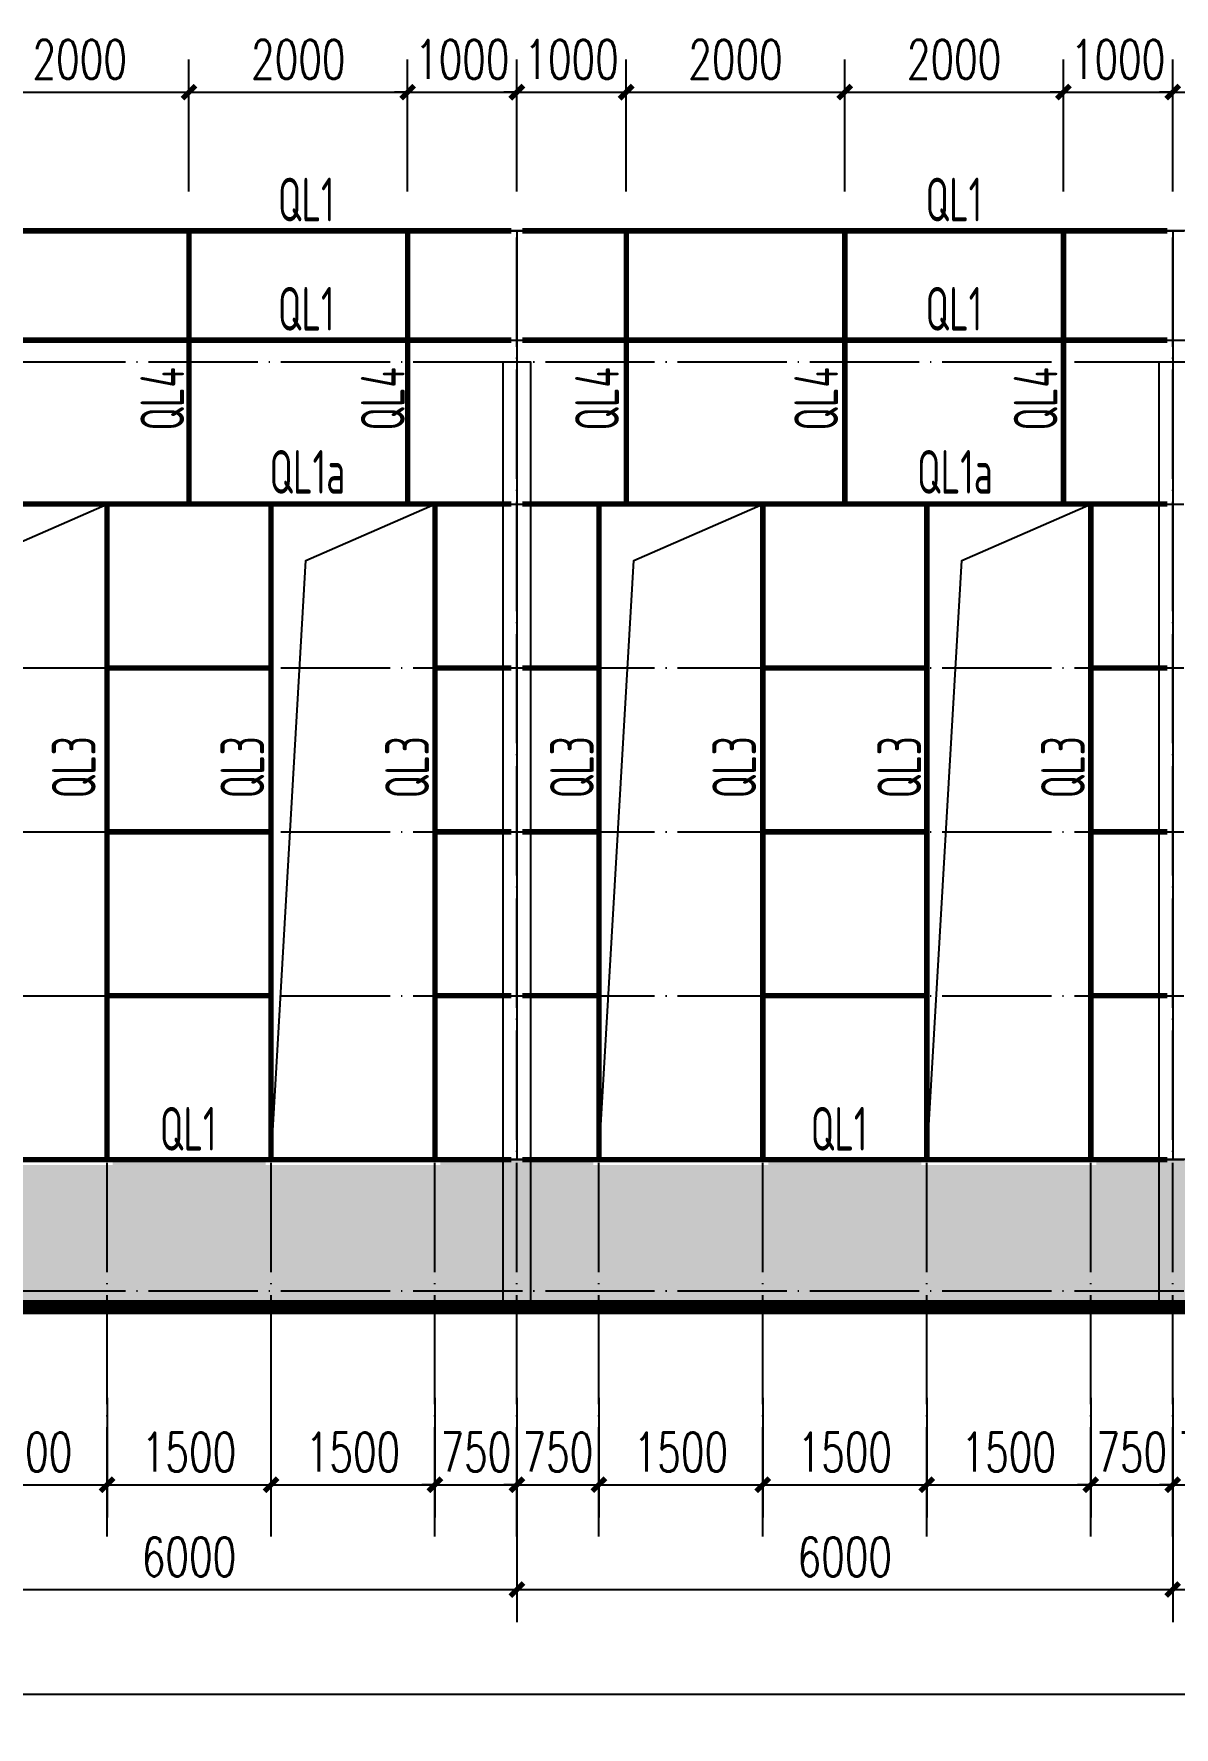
# Model space of a CAD drawing. Extents: x 14207793 to 14719554, y -1675802 to -1228715.
# Drawn here: x 14311356 to 14321788, y -1511252 to -1495755 of the extents above; entities that cross this region are included whole.
import ezdxf

# ---------------------------------------------------------------- set-up
doc = ezdxf.new("R2010")
doc.units = 0
doc.header["$LTSCALE"] = 500
doc.header["$MEASUREMENT"] = 0
doc.linetypes.add('DOTE', pattern=[2.42, 2, -0.2, 0.02, -0.2])
doc.layers.get('0').update_dxf_attribs({"linetype": 'CONTINUOUS'})
doc.layers.get('DEFPOINTS').update_dxf_attribs({"color": 140, "linetype": 'CONTINUOUS'})
for name, color, linetype in [('AXIS', 3, 'CONTINUOUS'), ('DOTE', 8, 'DOTE'), ('LAYER1', 150, 'CONTINUOUS'), ('PUB_DIM', 3, 'CONTINUOUS')]:
    doc.layers.add(name, color=color, linetype=linetype)
doc.styles.add('_TCH_DIM_T3', font='SIMPLEX', dxfattribs={"width": 0.705882, "bigfont": 'GBCBIG'})
doc.styles.add('TSSD_REIN', font='Tssdeng.shx', dxfattribs={"width": 0.65, "bigfont": 'hztxt.shx'})
doc.dimstyles.new('_TCH_ARCH&&120', dxfattribs={"dimtxt": 357, "dimasz": 120, "dimexe": 300, "dimexo": 360, "dimgap": 120, "dimtad": 1, "dimdec": 0, "dimzin": 0, "dimdsep": 46, "dimtxsty": '_TCH_DIM_T3', "dimblk": 'ARCHTICK', "dimcen": 0.09, "dimclrt": 7, "dimazin": 2, "dimtfac": 1, "dimtdec": 0, "dimtix": 1, "dimtmove": 2, "dimatfit": 3, "dimfxl": 0, "dimtolj": 1, "dimtzin": 0, "dimarcsym": 0})

# ---------------------------------------------------------------- blocks, each defined once
blk = doc.blocks.new('_ArchTick')
at = {"color": 0, "linetype": 'ByBlock', "const_width": 0.4}
blk.add_lwpolyline([(-0.5, -0.5), (0.5, 0.5)], dxfattribs=at)
blk = doc.blocks.new('*D333')
at = {"layer": 'AXIS', "color": 0, "lineweight": -2}
for p, q in [((14217375, -1509819), (14217375, -1511252)), ((14327775, -1509872), (14327775, -1511252)), ((14217375, -1510952), (14327775, -1510952))]:
    blk.add_line(p, q, dxfattribs=at)
at = {"layer": 'DEFPOINTS', "color": 0}
for p in [(14217375, -1509459), (14327775, -1509512), (14327775, -1510952)]:
    blk.add_point(p, dxfattribs=at)
at = {"layer": 'AXIS', "color": 0, "lineweight": -2, "xscale": 120, "yscale": 120, "zscale": 120, "rotation": 180}
blk.add_blockref('_ArchTick', (14217375, -1510952), dxfattribs=at)
at = {"layer": 'AXIS', "color": 0, "lineweight": -2, "xscale": 120, "yscale": 120, "zscale": 120}
blk.add_blockref('_ArchTick', (14327775, -1510952), dxfattribs=at)
at = {"layer": 'AXIS', "color": 7, "insert": (14272575, -1510654), "char_height": 357, "attachment_point": 5, "style": '_TCH_DIM_T3'}
blk.add_mtext('\\A1;110400', dxfattribs=at)
blk = doc.blocks.new('*D365')
at = {"layer": 'AXIS', "color": 0, "lineweight": -2}
for p, q in [((14309775, -1508626), (14309775, -1510293)), ((14315775, -1509073), (14315775, -1510293)), ((14309775, -1509993), (14315775, -1509993))]:
    blk.add_line(p, q, dxfattribs=at)
at = {"layer": 'DEFPOINTS', "color": 0}
for p in [(14309775, -1508266), (14315775, -1508713), (14315775, -1509993)]:
    blk.add_point(p, dxfattribs=at)
at = {"layer": 'AXIS', "color": 0, "lineweight": -2, "xscale": 120, "yscale": 120, "zscale": 120, "rotation": 180}
blk.add_blockref('_ArchTick', (14309775, -1509993), dxfattribs=at)
at = {"layer": 'AXIS', "color": 0, "lineweight": -2, "xscale": 120, "yscale": 120, "zscale": 120}
blk.add_blockref('_ArchTick', (14315775, -1509993), dxfattribs=at)
at = {"layer": 'AXIS', "color": 7, "insert": (14312775, -1509694), "char_height": 357, "attachment_point": 5, "style": '_TCH_DIM_T3'}
blk.add_mtext('\\A1;6000', dxfattribs=at)
blk = doc.blocks.new('*D366')
at = {"layer": 'AXIS', "color": 0, "lineweight": -2}
for p, q in [((14315775, -1508626), (14315775, -1510293)), ((14321775, -1509073), (14321775, -1510293)), ((14315775, -1509993), (14321775, -1509993))]:
    blk.add_line(p, q, dxfattribs=at)
at = {"layer": 'DEFPOINTS', "color": 0}
for p in [(14315775, -1508266), (14321775, -1508713), (14321775, -1509993)]:
    blk.add_point(p, dxfattribs=at)
at = {"layer": 'AXIS', "color": 0, "lineweight": -2, "xscale": 120, "yscale": 120, "zscale": 120, "rotation": 180}
blk.add_blockref('_ArchTick', (14315775, -1509993), dxfattribs=at)
at = {"layer": 'AXIS', "color": 0, "lineweight": -2, "xscale": 120, "yscale": 120, "zscale": 120}
blk.add_blockref('_ArchTick', (14321775, -1509993), dxfattribs=at)
at = {"layer": 'AXIS', "color": 7, "insert": (14318775, -1509694), "char_height": 357, "attachment_point": 5, "style": '_TCH_DIM_T3'}
blk.add_mtext('\\A1;6000', dxfattribs=at)
blk = doc.blocks.new('*D367')
at = {"layer": 'AXIS', "color": 0, "lineweight": -2}
for p, q in [((14321775, -1508626), (14321775, -1510293)), ((14327775, -1509073), (14327775, -1510293)), ((14321775, -1509993), (14327775, -1509993))]:
    blk.add_line(p, q, dxfattribs=at)
at = {"layer": 'DEFPOINTS', "color": 0}
for p in [(14321775, -1508266), (14327775, -1508713), (14327775, -1509993)]:
    blk.add_point(p, dxfattribs=at)
at = {"layer": 'AXIS', "color": 0, "lineweight": -2, "xscale": 120, "yscale": 120, "zscale": 120, "rotation": 180}
blk.add_blockref('_ArchTick', (14321775, -1509993), dxfattribs=at)
at = {"layer": 'AXIS', "color": 0, "lineweight": -2, "xscale": 120, "yscale": 120, "zscale": 120}
blk.add_blockref('_ArchTick', (14327775, -1509993), dxfattribs=at)
at = {"layer": 'AXIS', "color": 7, "insert": (14324775, -1509694), "char_height": 357, "attachment_point": 5, "style": '_TCH_DIM_T3'}
blk.add_mtext('\\A1;6000', dxfattribs=at)
blk = doc.blocks.new('*D421')
at = {"layer": 'AXIS', "color": 0, "lineweight": -2}
for p, q in [((14310525, -1508238), (14310525, -1509334)), ((14312025, -1508258), (14312025, -1509334)), ((14310525, -1509034), (14312025, -1509034))]:
    blk.add_line(p, q, dxfattribs=at)
at = {"layer": 'DEFPOINTS', "color": 0}
for p in [(14310525, -1507878), (14312025, -1507898), (14312025, -1509034)]:
    blk.add_point(p, dxfattribs=at)
at = {"layer": 'AXIS', "color": 0, "lineweight": -2, "xscale": 120, "yscale": 120, "zscale": 120, "rotation": 180}
blk.add_blockref('_ArchTick', (14310525, -1509034), dxfattribs=at)
at = {"layer": 'AXIS', "color": 0, "lineweight": -2, "xscale": 120, "yscale": 120, "zscale": 120}
blk.add_blockref('_ArchTick', (14312025, -1509034), dxfattribs=at)
at = {"layer": 'AXIS', "color": 7, "insert": (14311275, -1508735), "char_height": 357, "attachment_point": 5, "style": '_TCH_DIM_T3'}
blk.add_mtext('\\A1;1500', dxfattribs=at)
blk = doc.blocks.new('*D422')
at = {"layer": 'AXIS', "color": 0, "lineweight": -2}
for p, q in [((14312025, -1508238), (14312025, -1509334)), ((14313525, -1508258), (14313525, -1509334)), ((14312025, -1509034), (14313525, -1509034))]:
    blk.add_line(p, q, dxfattribs=at)
at = {"layer": 'DEFPOINTS', "color": 0}
for p in [(14312025, -1507878), (14313525, -1507898), (14313525, -1509034)]:
    blk.add_point(p, dxfattribs=at)
at = {"layer": 'AXIS', "color": 0, "lineweight": -2, "xscale": 120, "yscale": 120, "zscale": 120, "rotation": 180}
blk.add_blockref('_ArchTick', (14312025, -1509034), dxfattribs=at)
at = {"layer": 'AXIS', "color": 0, "lineweight": -2, "xscale": 120, "yscale": 120, "zscale": 120}
blk.add_blockref('_ArchTick', (14313525, -1509034), dxfattribs=at)
at = {"layer": 'AXIS', "color": 7, "insert": (14312775, -1508735), "char_height": 357, "attachment_point": 5, "style": '_TCH_DIM_T3'}
blk.add_mtext('\\A1;1500', dxfattribs=at)
blk = doc.blocks.new('*D423')
at = {"layer": 'AXIS', "color": 0, "lineweight": -2}
for p, q in [((14313525, -1508238), (14313525, -1509334)), ((14315025, -1508258), (14315025, -1509334)), ((14313525, -1509034), (14315025, -1509034))]:
    blk.add_line(p, q, dxfattribs=at)
at = {"layer": 'DEFPOINTS', "color": 0}
for p in [(14313525, -1507878), (14315025, -1507898), (14315025, -1509034)]:
    blk.add_point(p, dxfattribs=at)
at = {"layer": 'AXIS', "color": 0, "lineweight": -2, "xscale": 120, "yscale": 120, "zscale": 120, "rotation": 180}
blk.add_blockref('_ArchTick', (14313525, -1509034), dxfattribs=at)
at = {"layer": 'AXIS', "color": 0, "lineweight": -2, "xscale": 120, "yscale": 120, "zscale": 120}
blk.add_blockref('_ArchTick', (14315025, -1509034), dxfattribs=at)
at = {"layer": 'AXIS', "color": 7, "insert": (14314275, -1508735), "char_height": 357, "attachment_point": 5, "style": '_TCH_DIM_T3'}
blk.add_mtext('\\A1;1500', dxfattribs=at)
blk = doc.blocks.new('*D424')
at = {"layer": 'AXIS', "color": 0, "lineweight": -2}
for p, q in [((14315025, -1508238), (14315025, -1509334)), ((14315775, -1508258), (14315775, -1509334)), ((14315025, -1509034), (14314905, -1509034)), ((14315025, -1509034), (14315775, -1509034)), ((14315775, -1509034), (14315895, -1509034))]:
    blk.add_line(p, q, dxfattribs=at)
at = {"layer": 'DEFPOINTS', "color": 0}
for p in [(14315025, -1507878), (14315775, -1507898), (14315775, -1509034)]:
    blk.add_point(p, dxfattribs=at)
at = {"layer": 'AXIS', "color": 0, "lineweight": -2, "xscale": 120, "yscale": 120, "zscale": 120}
blk.add_blockref('_ArchTick', (14315025, -1509034), dxfattribs=at)
at = {"layer": 'AXIS', "color": 0, "lineweight": -2, "xscale": 120, "yscale": 120, "zscale": 120, "rotation": 180}
blk.add_blockref('_ArchTick', (14315775, -1509034), dxfattribs=at)
at = {"layer": 'AXIS', "color": 7, "insert": (14315400, -1508735), "char_height": 357, "attachment_point": 5, "style": '_TCH_DIM_T3'}
blk.add_mtext('\\A1;750', dxfattribs=at)
blk = doc.blocks.new('*D425')
at = {"layer": 'AXIS', "color": 0, "lineweight": -2}
for p, q in [((14316525, -1508238), (14316525, -1509334)), ((14318025, -1508258), (14318025, -1509334)), ((14316525, -1509034), (14318025, -1509034))]:
    blk.add_line(p, q, dxfattribs=at)
at = {"layer": 'DEFPOINTS', "color": 0}
for p in [(14316525, -1507878), (14318025, -1507898), (14318025, -1509034)]:
    blk.add_point(p, dxfattribs=at)
at = {"layer": 'AXIS', "color": 0, "lineweight": -2, "xscale": 120, "yscale": 120, "zscale": 120, "rotation": 180}
blk.add_blockref('_ArchTick', (14316525, -1509034), dxfattribs=at)
at = {"layer": 'AXIS', "color": 0, "lineweight": -2, "xscale": 120, "yscale": 120, "zscale": 120}
blk.add_blockref('_ArchTick', (14318025, -1509034), dxfattribs=at)
at = {"layer": 'AXIS', "color": 7, "insert": (14317275, -1508735), "char_height": 357, "attachment_point": 5, "style": '_TCH_DIM_T3'}
blk.add_mtext('\\A1;1500', dxfattribs=at)
blk = doc.blocks.new('*D426')
at = {"layer": 'AXIS', "color": 0, "lineweight": -2}
for p, q in [((14318025, -1508238), (14318025, -1509334)), ((14319525, -1508258), (14319525, -1509334)), ((14318025, -1509034), (14319525, -1509034))]:
    blk.add_line(p, q, dxfattribs=at)
at = {"layer": 'DEFPOINTS', "color": 0}
for p in [(14318025, -1507878), (14319525, -1507898), (14319525, -1509034)]:
    blk.add_point(p, dxfattribs=at)
at = {"layer": 'AXIS', "color": 0, "lineweight": -2, "xscale": 120, "yscale": 120, "zscale": 120, "rotation": 180}
blk.add_blockref('_ArchTick', (14318025, -1509034), dxfattribs=at)
at = {"layer": 'AXIS', "color": 0, "lineweight": -2, "xscale": 120, "yscale": 120, "zscale": 120}
blk.add_blockref('_ArchTick', (14319525, -1509034), dxfattribs=at)
at = {"layer": 'AXIS', "color": 7, "insert": (14318775, -1508735), "char_height": 357, "attachment_point": 5, "style": '_TCH_DIM_T3'}
blk.add_mtext('\\A1;1500', dxfattribs=at)
blk = doc.blocks.new('*D427')
at = {"layer": 'AXIS', "color": 0, "lineweight": -2}
for p, q in [((14319525, -1508238), (14319525, -1509334)), ((14321025, -1508258), (14321025, -1509334)), ((14319525, -1509034), (14321025, -1509034))]:
    blk.add_line(p, q, dxfattribs=at)
at = {"layer": 'DEFPOINTS', "color": 0}
for p in [(14319525, -1507878), (14321025, -1507898), (14321025, -1509034)]:
    blk.add_point(p, dxfattribs=at)
at = {"layer": 'AXIS', "color": 0, "lineweight": -2, "xscale": 120, "yscale": 120, "zscale": 120, "rotation": 180}
blk.add_blockref('_ArchTick', (14319525, -1509034), dxfattribs=at)
at = {"layer": 'AXIS', "color": 0, "lineweight": -2, "xscale": 120, "yscale": 120, "zscale": 120}
blk.add_blockref('_ArchTick', (14321025, -1509034), dxfattribs=at)
at = {"layer": 'AXIS', "color": 7, "insert": (14320275, -1508735), "char_height": 357, "attachment_point": 5, "style": '_TCH_DIM_T3'}
blk.add_mtext('\\A1;1500', dxfattribs=at)
blk = doc.blocks.new('*D428')
at = {"layer": 'AXIS', "color": 0, "lineweight": -2}
for p, q in [((14321025, -1508238), (14321025, -1509334)), ((14321775, -1508258), (14321775, -1509334)), ((14321025, -1509034), (14320905, -1509034)), ((14321025, -1509034), (14321775, -1509034)), ((14321775, -1509034), (14321895, -1509034))]:
    blk.add_line(p, q, dxfattribs=at)
at = {"layer": 'DEFPOINTS', "color": 0}
for p in [(14321025, -1507878), (14321775, -1507898), (14321775, -1509034)]:
    blk.add_point(p, dxfattribs=at)
at = {"layer": 'AXIS', "color": 0, "lineweight": -2, "xscale": 120, "yscale": 120, "zscale": 120}
blk.add_blockref('_ArchTick', (14321025, -1509034), dxfattribs=at)
at = {"layer": 'AXIS', "color": 0, "lineweight": -2, "xscale": 120, "yscale": 120, "zscale": 120, "rotation": 180}
blk.add_blockref('_ArchTick', (14321775, -1509034), dxfattribs=at)
at = {"layer": 'AXIS', "color": 7, "insert": (14321400, -1508735), "char_height": 357, "attachment_point": 5, "style": '_TCH_DIM_T3'}
blk.add_mtext('\\A1;750', dxfattribs=at)
blk = doc.blocks.new('*D433')
at = {"layer": 'AXIS', "color": 0, "lineweight": -2}
for p, q in [((14321775, -1508238), (14321775, -1509334)), ((14322525, -1508258), (14322525, -1509334)), ((14321775, -1509034), (14321655, -1509034)), ((14321775, -1509034), (14322525, -1509034)), ((14322525, -1509034), (14322645, -1509034))]:
    blk.add_line(p, q, dxfattribs=at)
at = {"layer": 'DEFPOINTS', "color": 0}
for p in [(14321775, -1507878), (14322525, -1507898), (14322525, -1509034)]:
    blk.add_point(p, dxfattribs=at)
at = {"layer": 'AXIS', "color": 0, "lineweight": -2, "xscale": 120, "yscale": 120, "zscale": 120}
blk.add_blockref('_ArchTick', (14321775, -1509034), dxfattribs=at)
at = {"layer": 'AXIS', "color": 0, "lineweight": -2, "xscale": 120, "yscale": 120, "zscale": 120, "rotation": 180}
blk.add_blockref('_ArchTick', (14322525, -1509034), dxfattribs=at)
at = {"layer": 'AXIS', "color": 7, "insert": (14322150, -1508735), "char_height": 357, "attachment_point": 5, "style": '_TCH_DIM_T3'}
blk.add_mtext('\\A1;750', dxfattribs=at)
blk = doc.blocks.new('*D434')
at = {"layer": 'AXIS', "color": 0, "lineweight": -2}
for p, q in [((14315775, -1508238), (14315775, -1509334)), ((14316525, -1508258), (14316525, -1509334)), ((14315775, -1509034), (14315655, -1509034)), ((14315775, -1509034), (14316525, -1509034)), ((14316525, -1509034), (14316645, -1509034))]:
    blk.add_line(p, q, dxfattribs=at)
at = {"layer": 'DEFPOINTS', "color": 0}
for p in [(14315775, -1507878), (14316525, -1507898), (14316525, -1509034)]:
    blk.add_point(p, dxfattribs=at)
at = {"layer": 'AXIS', "color": 0, "lineweight": -2, "xscale": 120, "yscale": 120, "zscale": 120}
blk.add_blockref('_ArchTick', (14315775, -1509034), dxfattribs=at)
at = {"layer": 'AXIS', "color": 0, "lineweight": -2, "xscale": 120, "yscale": 120, "zscale": 120, "rotation": 180}
blk.add_blockref('_ArchTick', (14316525, -1509034), dxfattribs=at)
at = {"layer": 'AXIS', "color": 7, "insert": (14316150, -1508735), "char_height": 357, "attachment_point": 5, "style": '_TCH_DIM_T3'}
blk.add_mtext('\\A1;750', dxfattribs=at)
blk = doc.blocks.new('*D1112')
at = {"layer": 'DEFPOINTS', "color": 0}
for p in [(14312775, -1496288), (14310775, -1497558), (14312775, -1497558)]:
    blk.add_point(p, dxfattribs=at)
at = {"layer": 'PUB_DIM', "color": 0, "lineweight": -2}
for p, q in [((14310775, -1497198), (14310775, -1495988)), ((14312775, -1497198), (14312775, -1495988)), ((14310775, -1496288), (14312775, -1496288))]:
    blk.add_line(p, q, dxfattribs=at)
at = {"layer": 'PUB_DIM', "color": 0, "lineweight": -2, "xscale": 120, "yscale": 120, "zscale": 120, "rotation": 180}
blk.add_blockref('_ArchTick', (14310775, -1496288), dxfattribs=at)
at = {"layer": 'PUB_DIM', "color": 0, "lineweight": -2, "xscale": 120, "yscale": 120, "zscale": 120}
blk.add_blockref('_ArchTick', (14312775, -1496288), dxfattribs=at)
at = {"layer": 'PUB_DIM', "color": 7, "insert": (14311775, -1495989), "char_height": 357, "attachment_point": 5, "style": '_TCH_DIM_T3'}
blk.add_mtext('\\A1;2000', dxfattribs=at)
blk = doc.blocks.new('*D1113')
at = {"layer": 'DEFPOINTS', "color": 0}
for p in [(14314775, -1496288), (14312775, -1497558), (14314775, -1497558)]:
    blk.add_point(p, dxfattribs=at)
at = {"layer": 'PUB_DIM', "color": 0, "lineweight": -2}
for p, q in [((14312775, -1497198), (14312775, -1495988)), ((14314775, -1497198), (14314775, -1495988)), ((14312775, -1496288), (14314775, -1496288))]:
    blk.add_line(p, q, dxfattribs=at)
at = {"layer": 'PUB_DIM', "color": 0, "lineweight": -2, "xscale": 120, "yscale": 120, "zscale": 120, "rotation": 180}
blk.add_blockref('_ArchTick', (14312775, -1496288), dxfattribs=at)
at = {"layer": 'PUB_DIM', "color": 0, "lineweight": -2, "xscale": 120, "yscale": 120, "zscale": 120}
blk.add_blockref('_ArchTick', (14314775, -1496288), dxfattribs=at)
at = {"layer": 'PUB_DIM', "color": 7, "insert": (14313775, -1495989), "char_height": 357, "attachment_point": 5, "style": '_TCH_DIM_T3'}
blk.add_mtext('\\A1;2000', dxfattribs=at)
blk = doc.blocks.new('*D1114')
at = {"layer": 'DEFPOINTS', "color": 0}
for p in [(14315775, -1496288), (14314775, -1497558), (14315775, -1497558)]:
    blk.add_point(p, dxfattribs=at)
at = {"layer": 'PUB_DIM', "color": 0, "lineweight": -2}
for p, q in [((14314775, -1497198), (14314775, -1495988)), ((14315775, -1497198), (14315775, -1495988)), ((14314775, -1496288), (14314655, -1496288)), ((14314775, -1496288), (14315775, -1496288)), ((14315775, -1496288), (14315895, -1496288))]:
    blk.add_line(p, q, dxfattribs=at)
at = {"layer": 'PUB_DIM', "color": 0, "lineweight": -2, "xscale": 120, "yscale": 120, "zscale": 120}
blk.add_blockref('_ArchTick', (14314775, -1496288), dxfattribs=at)
at = {"layer": 'PUB_DIM', "color": 0, "lineweight": -2, "xscale": 120, "yscale": 120, "zscale": 120, "rotation": 180}
blk.add_blockref('_ArchTick', (14315775, -1496288), dxfattribs=at)
at = {"layer": 'PUB_DIM', "color": 7, "insert": (14315275, -1495989), "char_height": 357, "attachment_point": 5, "style": '_TCH_DIM_T3'}
blk.add_mtext('\\A1;1000', dxfattribs=at)
blk = doc.blocks.new('*D1115')
at = {"layer": 'DEFPOINTS', "color": 0}
for p in [(14316775, -1496288), (14315775, -1497558), (14316775, -1497558)]:
    blk.add_point(p, dxfattribs=at)
at = {"layer": 'PUB_DIM', "color": 0, "lineweight": -2}
for p, q in [((14315775, -1497198), (14315775, -1495988)), ((14316775, -1497198), (14316775, -1495988)), ((14315775, -1496288), (14315655, -1496288)), ((14315775, -1496288), (14316775, -1496288)), ((14316775, -1496288), (14316895, -1496288))]:
    blk.add_line(p, q, dxfattribs=at)
at = {"layer": 'PUB_DIM', "color": 0, "lineweight": -2, "xscale": 120, "yscale": 120, "zscale": 120}
blk.add_blockref('_ArchTick', (14315775, -1496288), dxfattribs=at)
at = {"layer": 'PUB_DIM', "color": 0, "lineweight": -2, "xscale": 120, "yscale": 120, "zscale": 120, "rotation": 180}
blk.add_blockref('_ArchTick', (14316775, -1496288), dxfattribs=at)
at = {"layer": 'PUB_DIM', "color": 7, "insert": (14316275, -1495989), "char_height": 357, "attachment_point": 5, "style": '_TCH_DIM_T3'}
blk.add_mtext('\\A1;1000', dxfattribs=at)
blk = doc.blocks.new('*D1116')
at = {"layer": 'DEFPOINTS', "color": 0}
for p in [(14318775, -1496288), (14316775, -1497558), (14318775, -1497558)]:
    blk.add_point(p, dxfattribs=at)
at = {"layer": 'PUB_DIM', "color": 0, "lineweight": -2}
for p, q in [((14316775, -1497198), (14316775, -1495988)), ((14318775, -1497198), (14318775, -1495988)), ((14316775, -1496288), (14318775, -1496288))]:
    blk.add_line(p, q, dxfattribs=at)
at = {"layer": 'PUB_DIM', "color": 0, "lineweight": -2, "xscale": 120, "yscale": 120, "zscale": 120, "rotation": 180}
blk.add_blockref('_ArchTick', (14316775, -1496288), dxfattribs=at)
at = {"layer": 'PUB_DIM', "color": 0, "lineweight": -2, "xscale": 120, "yscale": 120, "zscale": 120}
blk.add_blockref('_ArchTick', (14318775, -1496288), dxfattribs=at)
at = {"layer": 'PUB_DIM', "color": 7, "insert": (14317775, -1495989), "char_height": 357, "attachment_point": 5, "style": '_TCH_DIM_T3'}
blk.add_mtext('\\A1;2000', dxfattribs=at)
blk = doc.blocks.new('*D1117')
at = {"layer": 'DEFPOINTS', "color": 0}
for p in [(14320775, -1496288), (14318775, -1497558), (14320775, -1497558)]:
    blk.add_point(p, dxfattribs=at)
at = {"layer": 'PUB_DIM', "color": 0, "lineweight": -2}
for p, q in [((14318775, -1497198), (14318775, -1495988)), ((14320775, -1497198), (14320775, -1495988)), ((14318775, -1496288), (14320775, -1496288))]:
    blk.add_line(p, q, dxfattribs=at)
at = {"layer": 'PUB_DIM', "color": 0, "lineweight": -2, "xscale": 120, "yscale": 120, "zscale": 120, "rotation": 180}
blk.add_blockref('_ArchTick', (14318775, -1496288), dxfattribs=at)
at = {"layer": 'PUB_DIM', "color": 0, "lineweight": -2, "xscale": 120, "yscale": 120, "zscale": 120}
blk.add_blockref('_ArchTick', (14320775, -1496288), dxfattribs=at)
at = {"layer": 'PUB_DIM', "color": 7, "insert": (14319775, -1495989), "char_height": 357, "attachment_point": 5, "style": '_TCH_DIM_T3'}
blk.add_mtext('\\A1;2000', dxfattribs=at)
blk = doc.blocks.new('*D1118')
at = {"layer": 'DEFPOINTS', "color": 0}
for p in [(14321775, -1496288), (14320775, -1497558), (14321775, -1497558)]:
    blk.add_point(p, dxfattribs=at)
at = {"layer": 'PUB_DIM', "color": 0, "lineweight": -2}
for p, q in [((14320775, -1497198), (14320775, -1495988)), ((14321775, -1497198), (14321775, -1495988)), ((14320775, -1496288), (14320655, -1496288)), ((14320775, -1496288), (14321775, -1496288)), ((14321775, -1496288), (14321895, -1496288))]:
    blk.add_line(p, q, dxfattribs=at)
at = {"layer": 'PUB_DIM', "color": 0, "lineweight": -2, "xscale": 120, "yscale": 120, "zscale": 120}
blk.add_blockref('_ArchTick', (14320775, -1496288), dxfattribs=at)
at = {"layer": 'PUB_DIM', "color": 0, "lineweight": -2, "xscale": 120, "yscale": 120, "zscale": 120, "rotation": 180}
blk.add_blockref('_ArchTick', (14321775, -1496288), dxfattribs=at)
at = {"layer": 'PUB_DIM', "color": 7, "insert": (14321275, -1495989), "char_height": 357, "attachment_point": 5, "style": '_TCH_DIM_T3'}
blk.add_mtext('\\A1;1000', dxfattribs=at)
blk = doc.blocks.new('*D1119')
at = {"layer": 'DEFPOINTS', "color": 0}
for p in [(14322775, -1496288), (14321775, -1497558), (14322775, -1497558)]:
    blk.add_point(p, dxfattribs=at)
at = {"layer": 'PUB_DIM', "color": 0, "lineweight": -2}
for p, q in [((14321775, -1497198), (14321775, -1495988)), ((14322775, -1497198), (14322775, -1495988)), ((14321775, -1496288), (14321655, -1496288)), ((14321775, -1496288), (14322775, -1496288)), ((14322775, -1496288), (14322895, -1496288))]:
    blk.add_line(p, q, dxfattribs=at)
at = {"layer": 'PUB_DIM', "color": 0, "lineweight": -2, "xscale": 120, "yscale": 120, "zscale": 120}
blk.add_blockref('_ArchTick', (14321775, -1496288), dxfattribs=at)
at = {"layer": 'PUB_DIM', "color": 0, "lineweight": -2, "xscale": 120, "yscale": 120, "zscale": 120, "rotation": 180}
blk.add_blockref('_ArchTick', (14322775, -1496288), dxfattribs=at)
at = {"layer": 'PUB_DIM', "color": 7, "insert": (14322275, -1495989), "char_height": 357, "attachment_point": 5, "style": '_TCH_DIM_T3'}
blk.add_mtext('\\A1;1000', dxfattribs=at)

msp = doc.modelspace()

# ---------------------------------------------------------------- hatches: boundary and pattern name
h = msp.add_hatch()
h.set_pattern_fill('AR-B816', color=146, scale=300)
h.set_pattern_definition([(0, (14093877.68, -1387538.93), (0, 363.9312), []), (90, (14093877.68, -1387538.93), (-363.9312, 363.9312), [363.9312, -363.9312])])
h.paths.add_polyline_path([(14327975.29, -1507408), (14327975.29, -1506058), (14327075.29, -1506058), (14327075.29, -1506108), (14325475.29, -1506108), (14325475.29, -1506058), (14324075.29, -1506058), (14324075.29, -1506108), (14322475.29, -1506108), (14322475.29, -1506058), (14321075.29, -1506058), (14321075.29, -1506108), (14319475.29, -1506108), (14319475.29, -1506058), (14318075.29, -1506058), (14318075.29, -1506108), (14316475.29, -1506108), (14316475.29, -1506058), (14315075.29, -1506058), (14315075.29, -1506108), (14313475.29, -1506108), (14313475.29, -1506058), (14312075.29, -1506058), (14312075.29, -1506108), (14310475.29, -1506108), (14310475.29, -1506058), (14309075.29, -1506058), (14309075.29, -1506108), (14307475.29, -1506108), (14307475.29, -1506058), (14306075.29, -1506058), (14306075.29, -1506108), (14304475.29, -1506108), (14304475.29, -1506058), (14303075.29, -1506058), (14303075.29, -1506108), (14301475.29, -1506108), (14301475.29, -1506058), (14300075.29, -1506058), (14300075.29, -1506108), (14298475.29, -1506108), (14298475.29, -1506058), (14297075.29, -1506058), (14297075.29, -1506108), (14295475.29, -1506108), (14295475.29, -1506058), (14294075.29, -1506058), (14294075.29, -1506108), (14292475.29, -1506108), (14292475.29, -1506058), (14291075.29, -1506058), (14291075.29, -1506108), (14289475.29, -1506108), (14289475.29, -1506058), (14288075.29, -1506058), (14288075.29, -1506108), (14286475.29, -1506108), (14286475.29, -1506058), (14285075.29, -1506058), (14285075.29, -1506108), (14283475.29, -1506108), (14283475.29, -1506058), (14282075.29, -1506058), (14282075.29, -1506108), (14280475.29, -1506108), (14280475.29, -1506058), (14279075.29, -1506058), (14279075.29, -1506108), (14277475.29, -1506108), (14277475.29, -1506058), (14276075.29, -1506058), (14276075.29, -1506108), (14274475.29, -1506108), (14274475.29, -1506058), (14273075.29, -1506058), (14273075.29, -1506108), (14271475.29, -1506108), (14271475.29, -1506058), (14270075.29, -1506058), (14270075.29, -1506108), (14268475.29, -1506108), (14268475.29, -1506058), (14267075.29, -1506058), (14267075.29, -1506108), (14265475.29, -1506108), (14265475.29, -1506058), (14264075.29, -1506058), (14264075.29, -1506108), (14262475.29, -1506108), (14262475.29, -1506058), (14261075.29, -1506058), (14261075.29, -1506108), (14259475.29, -1506108), (14259475.29, -1506058), (14258075.29, -1506058), (14258075.29, -1506108), (14256475.29, -1506108), (14256475.29, -1506058), (14255075.29, -1506058), (14255075.29, -1506108), (14253475.29, -1506108), (14253475.29, -1506058), (14252075.29, -1506058), (14252075.29, -1506108), (14250475.29, -1506108), (14250475.29, -1506058), (14249075.29, -1506058), (14249075.29, -1506108), (14247475.29, -1506108), (14247475.29, -1506058), (14246075.29, -1506058), (14246075.29, -1506108), (14244475.29, -1506108), (14244475.29, -1506058), (14243075.29, -1506058), (14243075.29, -1506108), (14241475.29, -1506108), (14241475.29, -1506058), (14240075.29, -1506058), (14240075.29, -1506108), (14238475.29, -1506108), (14238475.29, -1506058), (14237075.29, -1506058), (14237075.29, -1506108), (14235475.29, -1506108), (14235475.29, -1506058), (14234075.29, -1506058), (14234075.29, -1506108), (14232475.29, -1506108), (14232475.29, -1506058), (14231075.29, -1506058), (14231075.29, -1506108), (14229475.29, -1506108), (14229475.29, -1506058), (14228075.29, -1506058), (14228075.29, -1506108), (14226475.29, -1506108), (14226475.29, -1506058), (14225175.29, -1506058), (14225175.29, -1506108), (14223575.29, -1506108), (14223575.29, -1506058), (14222375.29, -1506058), (14222375.29, -1506108), (14220775.29, -1506108), (14220775.29, -1506058), (14219575.29, -1506058), (14219575.29, -1506108), (14217975.29, -1506108), (14217975.29, -1506058), (14217175.29, -1506058), (14217175.29, -1507408)])

# ---------------------------------------------------------------- linework, layer by layer
for p, q in [((14327975.29, -1497558), (14217175.29, -1497558)), ((14315775.29, -1502258), (14315775.29, -1502458)), ((14327975.29, -1506058), (14217175.29, -1506058))]:
    msp.add_line(p, q)
at = {"color": 3, "const_width": 50}
for points in [[(14309825.29, -1497558), (14315725.29, -1497558)], [(14312775.29, -1497558), (14312775.29, -1500058)], [(14314775.29, -1497558), (14314775.29, -1500058)], [(14315825.29, -1497558), (14321725.29, -1497558)], [(14316775.29, -1497558), (14316775.29, -1500058)], [(14318775.29, -1497558), (14318775.29, -1500058)], [(14320775.29, -1497558), (14320775.29, -1500058)], [(14309825.29, -1498558), (14315725.29, -1498558)], [(14315825.29, -1498558), (14321725.29, -1498558)], [(14309825.29, -1500058), (14315725.29, -1500058)], [(14312025.29, -1500058), (14312025.29, -1506058)], [(14313525.29, -1500058), (14313525.29, -1506058)], [(14315025.29, -1500058), (14315025.29, -1506058)], [(14315825.29, -1500058), (14321725.29, -1500058)], [(14316525.29, -1500058), (14316525.29, -1506058)], [(14318025.29, -1500058), (14318025.29, -1506058)], [(14319525.29, -1500058), (14319525.29, -1506058)], [(14321025.29, -1500058), (14321025.29, -1506058)], [(14312025.29, -1501558), (14313525.29, -1501558)], [(14315025.29, -1501558), (14315725.29, -1501558)], [(14315825.29, -1501558), (14316525.29, -1501558)], [(14318025.29, -1501558), (14319525.29, -1501558)], [(14321025.29, -1501558), (14321725.29, -1501558)], [(14312025.29, -1503058), (14313525.29, -1503058)], [(14315025.29, -1503058), (14315725.29, -1503058)], [(14315825.29, -1503058), (14316525.29, -1503058)], [(14318025.29, -1503058), (14319525.29, -1503058)], [(14321025.29, -1503058), (14321725.29, -1503058)], [(14312025.29, -1504558), (14313525.29, -1504558)], [(14315025.29, -1504558), (14315725.29, -1504558)], [(14315825.29, -1504558), (14316525.29, -1504558)], [(14318025.29, -1504558), (14319525.29, -1504558)], [(14321025.29, -1504558), (14321725.29, -1504558)], [(14309825.29, -1506058), (14315725.29, -1506058)], [(14315825.29, -1506058), (14321725.29, -1506058)]]:
    msp.add_lwpolyline(points, dxfattribs=at)
for points in [[(14327975.29, -1507408), (14327975.29, -1497558), (14225575.29, -1497558), (14225575.29, -1497558)], [(14315775.29, -1497558), (14315775.29, -1506058)], [(14321775.29, -1497558), (14321775.29, -1506058)]]:
    msp.add_lwpolyline(points)
for points in [[(14315650.29, -1498758), (14315900.29, -1498758), (14315900.29, -1507408), (14315650.29, -1507408)], [(14321650.29, -1498758), (14321900.29, -1498758), (14321900.29, -1507408), (14321650.29, -1507408)]]:
    msp.add_lwpolyline(points, close=True)
at = {"color": 6}
for points in [[(14310525.29, -1506058), (14310845.15, -1500575.5), (14312025.29, -1500058)], [(14313525.29, -1506058), (14313845.15, -1500575.5), (14315025.29, -1500058)], [(14316525.29, -1506058), (14316845.15, -1500575.5), (14318025.29, -1500058)], [(14319525.29, -1506058), (14319845.15, -1500575.5), (14321025.29, -1500058)]]:
    msp.add_lwpolyline(points, dxfattribs=at)
at = {"const_width": 130}
msp.add_lwpolyline([(14214615.15, -1507408), (14330617.65, -1507408)], dxfattribs=at)
at = {"layer": 'DOTE'}
for p, q in [((14216815.29, -1497558), (14328868.79, -1497558)), ((14312775.29, -1500071.81), (14312775.29, -1497558)), ((14314775.29, -1500058), (14314775.29, -1497558)), ((14315775.29, -1509508), (14315775.29, -1497558)), ((14316775.29, -1500058), (14316775.29, -1497558)), ((14318775.29, -1500071.81), (14318775.29, -1497558)), ((14320775.29, -1500058), (14320775.29, -1497558)), ((14321775.29, -1509508), (14321775.29, -1497558)), ((14216455.29, -1498558), (14328868.79, -1498558)), ((14216815.29, -1498758), (14328868.79, -1498758)), ((14216815.29, -1500058), (14328868.79, -1500058)), ((14312025.29, -1509508), (14312025.29, -1500058)), ((14313525.29, -1509508), (14313525.29, -1500058)), ((14315025.29, -1509508), (14315025.29, -1500058)), ((14316525.29, -1509508), (14316525.29, -1500058)), ((14318025.29, -1509508), (14318025.29, -1500058)), ((14319525.29, -1509508), (14319525.29, -1500058)), ((14321025.29, -1509508), (14321025.29, -1500058)), ((14216815.29, -1501558), (14328868.79, -1501558)), ((14216815.29, -1503058), (14328868.79, -1503058)), ((14216815.29, -1504558), (14328868.79, -1504558)), ((14216815.29, -1506058), (14328868.79, -1506058)), ((14216815.29, -1507258), (14328868.79, -1507258))]:
    msp.add_line(p, q, dxfattribs=at)

# ---------------------------------------------------------------- texts
at = {"layer": 'LAYER1', "color": 3, "style": 'TSSD_REIN', "width": 0.65}
for s, p in [('QL1', (14313587.96, -1497470.83)), ('QL1', (14319512.96, -1497470.83)), ('QL1', (14313587.96, -1498470.83)), ('QL1', (14319512.96, -1498470.83)), ('QL1a', (14313510.46, -1499963.33)), ('QL1a', (14319435.46, -1499963.33)), ('QL1', (14312507.67, -1505975.83)), ('QL1', (14318462.67, -1505975.83))]:
    msp.add_text(s, height=400, dxfattribs=at).set_placement(p)
for s, p in [('QL4', (14312730.29, -1499387.5)), ('QL4', (14314747.79, -1499387.5)), ('QL4', (14316707.79, -1499387.5)), ('QL4', (14318712.79, -1499387.5)), ('QL4', (14320720.29, -1499387.5)), ('QL3', (14311920.46, -1502752.83)), ('QL3', (14313462.96, -1502752.83)), ('QL3', (14314970.46, -1502752.83)), ('QL3', (14316477.96, -1502752.83)), ('QL3', (14317962.96, -1502752.83)), ('QL3', (14319472.96, -1502752.83)), ('QL3', (14320970.46, -1502752.83))]:
    msp.add_text(s, height=400, rotation=90, dxfattribs=at).set_placement(p)

# ---------------------------------------------------------------- dimensions: what is measured, and where the dimension line sits
at = {"layer": 'AXIS'}
for base, p1, p2, picture, middle in [((14312025.29, -1509033.5), (14310525.29, -1507878.5), (14312025.29, -1507898), '*D421', (14311275.29, -1508735)), ((14313525.29, -1509033.5), (14312025.29, -1507878.5), (14313525.29, -1507898), '*D422', (14312775.29, -1508735)), ((14315025.29, -1509033.5), (14313525.29, -1507878.5), (14315025.29, -1507898), '*D423', (14314275.29, -1508735)), ((14315775.29, -1509033.5), (14315025.29, -1507878.5), (14315775.29, -1507898), '*D424', (14315400.29, -1508735)), ((14316525.29, -1509033.5), (14315775.29, -1507878.5), (14316525.29, -1507898), '*D434', (14316150.29, -1508735)), ((14318025.29, -1509033.5), (14316525.29, -1507878.5), (14318025.29, -1507898), '*D425', (14317275.29, -1508735)), ((14319525.29, -1509033.5), (14318025.29, -1507878.5), (14319525.29, -1507898), '*D426', (14318775.29, -1508735)), ((14321025.29, -1509033.5), (14319525.29, -1507878.5), (14321025.29, -1507898), '*D427', (14320275.29, -1508735)), ((14321775.29, -1509033.5), (14321025.29, -1507878.5), (14321775.29, -1507898), '*D428', (14321400.29, -1508735)), ((14322525.29, -1509033.5), (14321775.29, -1507878.5), (14322525.29, -1507898), '*D433', (14322150.29, -1508735)), ((14315775.29, -1509993), (14309775.29, -1508265.5), (14315775.29, -1508713), '*D365', (14312775.29, -1509694.5)), ((14321775.29, -1509993), (14315775.29, -1508265.5), (14321775.29, -1508713), '*D366', (14318775.29, -1509694.5)), ((14327775.29, -1509993), (14321775.29, -1508265.5), (14327775.29, -1508713), '*D367', (14324775.29, -1509694.5)), ((14327775.29, -1510952.5), (14217375.29, -1509459.25), (14327775.29, -1509512.5), '*D333', (14272575.29, -1510654))]:
    dim = msp.add_linear_dim(base=base, p1=p1, p2=p2, dimstyle='_TCH_ARCH&&120', dxfattribs=at)
    dim.commit()
    dim.dimension.update_dxf_attribs({"geometry": picture, "text_midpoint": middle})
at = {"layer": 'PUB_DIM'}
for base, p1, p2, picture, middle in [((14312775.29, -1496287.5), (14310775.29, -1497558), (14312775.29, -1497558), '*D1112', (14311775.29, -1495989)), ((14314775.29, -1496287.5), (14312775.29, -1497558), (14314775.29, -1497558), '*D1113', (14313775.29, -1495989)), ((14315775.29, -1496287.5), (14314775.29, -1497558), (14315775.29, -1497558), '*D1114', (14315275.29, -1495989)), ((14316775.29, -1496287.5), (14315775.29, -1497558), (14316775.29, -1497558), '*D1115', (14316275.29, -1495989)), ((14318775.29, -1496287.5), (14316775.29, -1497558), (14318775.29, -1497558), '*D1116', (14317775.29, -1495989)), ((14320775.29, -1496287.5), (14318775.29, -1497558), (14320775.29, -1497558), '*D1117', (14319775.29, -1495989)), ((14321775.29, -1496287.5), (14320775.29, -1497558), (14321775.29, -1497558), '*D1118', (14321275.29, -1495989)), ((14322775.29, -1496287.5), (14321775.29, -1497558), (14322775.29, -1497558), '*D1119', (14322275.29, -1495989))]:
    dim = msp.add_linear_dim(base=base, p1=p1, p2=p2, dimstyle='_TCH_ARCH&&120', dxfattribs=at)
    dim.commit()
    dim.dimension.update_dxf_attribs({"geometry": picture, "text_midpoint": middle})

doc.saveas('drawing.dxf')
